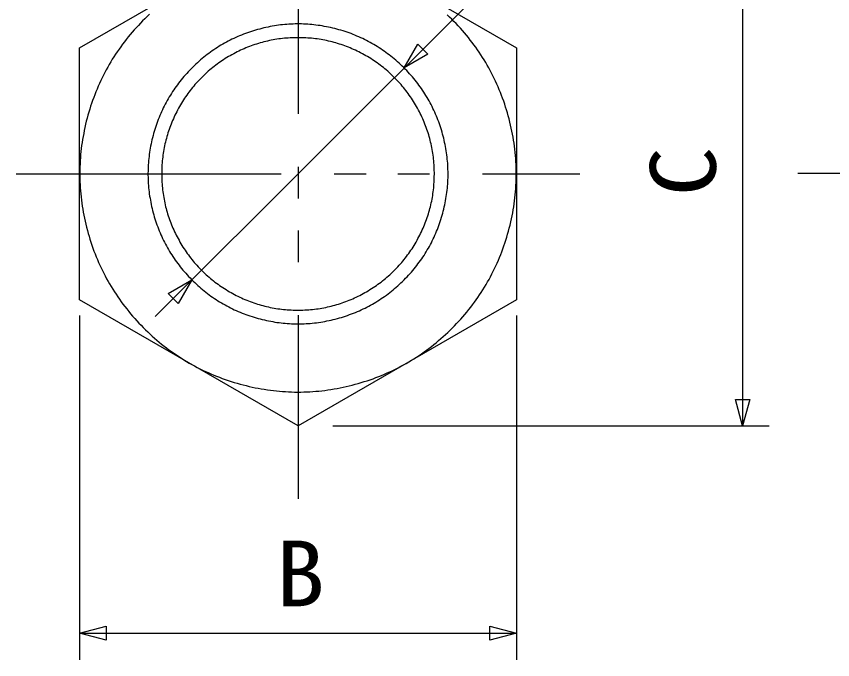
# Model space of a CAD drawing. Units: millimetres on the paper. Extents: x -200 to 200, y -121 to 121.
# Drawn here: x 51.31 to 66.71, y 45.85 to 58 of the extents above; entities that cross this region are included whole.
import ezdxf
from ezdxf.enums import TextEntityAlignment as Align

# ---------------------------------------------------------------- set-up
doc = ezdxf.new("R2010")
doc.units = ezdxf.units.MM
doc.linetypes.add('DOUBLE_CHAIN1', pattern=[8.8, 5, -1, 0.6, -0.6, 0.6, -1])
doc.layers.add('0-1__0-1_一般', color=7, linetype='Continuous')
doc.styles.add('ＭＳ 明朝', font='')
doc.styles.get('ＭＳ 明朝').set_extended_font_data('MS Mincho')

msp = doc.modelspace()

# ---------------------------------------------------------------- linework, layer by layer
at = {"layer": '0-1__0-1_一般', "linetype": 'DOUBLE_CHAIN1'}
for p, q in [((56.623, 61.162), (56.623, 48.894)), ((51.307, 55.028), (61.939, 55.028)), ((66.058, 55.044), (73.828, 55.044))]:
    msp.add_line(p, q, dxfattribs=at)
at = {"layer": '0-1__0-1_一般'}
for p, q in [((53.928, 52.333), (62.406, 60.811)), ((65.013, 59.787), (65.013, 50.268)), ((52.501, 52.355), (52.501, 45.855)), ((60.745, 52.355), (60.745, 45.855)), ((57.282, 50.268), (65.513, 50.268)), ((52.501, 46.355), (60.745, 46.355))]:
    msp.add_line(p, q, dxfattribs=at)
for points in [[(52.501, 57.408), (56.623, 59.787), (60.745, 57.408), (60.745, 52.648), (56.623, 50.268), (52.501, 52.648)], [(58.624, 57.029), (58.883, 57.478), (59.073, 57.288)], [(54.622, 53.027), (54.363, 52.578), (54.173, 52.767)], [(65.013, 50.268), (64.879, 50.769), (65.147, 50.769)], [(52.501, 46.355), (53.002, 46.49), (53.002, 46.221)], [(60.745, 46.355), (60.244, 46.221), (60.244, 46.49)]]:
    msp.add_lwpolyline(points, close=True, dxfattribs=at)
for points in [[(53.818, 58.041), (53.776, 58), (53.733, 57.959), (53.691, 57.917), (53.65, 57.875), (53.61, 57.832), (53.57, 57.789), (53.531, 57.746), (53.493, 57.702), (53.455, 57.658), (53.418, 57.613), (53.382, 57.568), (53.347, 57.522), (53.312, 57.476)], [(60.541, 56.291), (60.523, 56.346), (60.504, 56.402), (60.484, 56.456), (60.464, 56.511), (60.443, 56.565), (60.421, 56.618), (60.399, 56.671), (60.376, 56.724), (60.352, 56.776), (60.327, 56.828), (60.302, 56.879), (60.276, 56.93), (60.249, 56.981), (60.222, 57.031), (60.194, 57.081), (60.165, 57.13), (60.135, 57.179), (60.105, 57.228), (60.074, 57.276), (60.042, 57.324), (60.01, 57.371), (59.976, 57.418), (59.943, 57.465), (59.908, 57.511), (59.873, 57.556), (59.837, 57.602), (59.8, 57.646), (59.763, 57.691), (59.725, 57.735), (59.686, 57.779), (59.646, 57.822), (59.606, 57.865), (59.565, 57.907), (59.523, 57.949), (59.481, 57.99), (59.438, 58.031)], [(57.08, 57.821), (57.041, 57.828), (57.001, 57.833), (56.962, 57.838), (56.923, 57.843), (56.883, 57.847), (56.844, 57.85), (56.805, 57.853), (56.766, 57.856), (56.726, 57.857), (56.687, 57.859), (56.648, 57.859), (56.608, 57.859), (56.569, 57.859), (56.53, 57.858), (56.49, 57.856), (56.451, 57.854), (56.412, 57.851), (56.372, 57.848), (56.333, 57.844), (56.294, 57.84), (56.254, 57.835), (56.215, 57.829), (56.176, 57.823), (56.136, 57.816), (56.097, 57.809), (56.058, 57.801), (56.018, 57.793), (55.979, 57.784), (55.94, 57.774), (55.9, 57.764), (55.861, 57.753), (55.822, 57.742), (55.783, 57.73), (55.745, 57.718), (55.707, 57.706), (55.669, 57.693), (55.631, 57.679), (55.594, 57.665), (55.557, 57.65)], [(58.469, 57.173), (58.439, 57.199), (58.408, 57.225), (58.377, 57.25), (58.346, 57.274), (58.314, 57.298), (58.282, 57.322), (58.25, 57.345), (58.218, 57.367), (58.185, 57.389), (58.152, 57.411), (58.119, 57.432), (58.085, 57.453), (58.052, 57.473), (58.017, 57.492), (57.983, 57.511), (57.948, 57.53), (57.913, 57.548), (57.878, 57.566), (57.843, 57.583), (57.807, 57.6), (57.771, 57.616), (57.735, 57.631), (57.698, 57.647), (57.661, 57.661), (57.624, 57.676), (57.586, 57.689), (57.549, 57.703), (57.51, 57.715), (57.472, 57.728), (57.433, 57.739), (57.395, 57.751), (57.355, 57.761), (57.316, 57.772), (57.277, 57.781), (57.237, 57.79), (57.198, 57.799), (57.159, 57.807), (57.119, 57.814), (57.08, 57.821)], [(55.557, 57.65), (55.521, 57.635), (55.484, 57.62), (55.448, 57.604), (55.412, 57.587), (55.377, 57.57), (55.341, 57.553), (55.306, 57.535), (55.271, 57.516), (55.237, 57.497), (55.203, 57.478), (55.169, 57.458), (55.135, 57.437), (55.102, 57.416), (55.069, 57.395), (55.036, 57.373), (55.004, 57.35), (54.972, 57.328), (54.94, 57.304), (54.908, 57.28), (54.877, 57.256), (54.846, 57.231), (54.815, 57.206), (54.784, 57.18), (54.754, 57.153), (54.724, 57.127), (54.695, 57.099), (54.665, 57.071), (54.636, 57.043), (54.608, 57.014), (54.579, 56.985), (54.551, 56.956), (54.524, 56.926), (54.497, 56.896), (54.471, 56.866), (54.445, 56.836), (54.42, 56.805), (54.395, 56.774), (54.37, 56.743), (54.347, 56.711)], [(53.312, 57.476), (53.278, 57.43), (53.245, 57.383), (53.212, 57.336), (53.18, 57.288), (53.149, 57.24), (53.118, 57.192), (53.089, 57.143), (53.06, 57.093), (53.031, 57.044), (53.004, 56.994), (52.977, 56.943), (52.95, 56.892), (52.925, 56.841), (52.9, 56.789), (52.876, 56.737), (52.853, 56.684), (52.83, 56.631), (52.808, 56.578), (52.787, 56.524), (52.767, 56.47), (52.747, 56.415), (52.728, 56.36), (52.709, 56.305), (52.692, 56.249), (52.675, 56.193), (52.659, 56.136), (52.643, 56.079), (52.628, 56.022), (52.614, 55.964), (52.601, 55.907), (52.589, 55.85), (52.578, 55.793), (52.567, 55.736), (52.557, 55.678), (52.548, 55.621), (52.54, 55.564), (52.533, 55.507), (52.527, 55.45), (52.521, 55.392)], [(56.367, 57.588), (56.331, 57.585), (56.295, 57.58), (56.259, 57.576), (56.224, 57.57), (56.188, 57.565), (56.153, 57.558), (56.118, 57.552), (56.083, 57.545), (56.048, 57.537), (56.013, 57.529), (55.978, 57.52), (55.944, 57.511), (55.909, 57.501), (55.875, 57.491), (55.841, 57.48), (55.807, 57.469), (55.773, 57.457), (55.739, 57.445), (55.706, 57.433), (55.672, 57.419), (55.639, 57.406), (55.606, 57.392), (55.572, 57.377), (55.54, 57.362), (55.507, 57.346), (55.474, 57.33), (55.441, 57.313), (55.409, 57.296), (55.377, 57.279), (55.345, 57.26), (55.313, 57.242), (55.281, 57.223), (55.25, 57.204), (55.219, 57.184), (55.188, 57.164), (55.158, 57.143), (55.129, 57.123), (55.099, 57.101), (55.07, 57.08)], [(57.739, 57.346), (57.706, 57.362), (57.673, 57.377), (57.64, 57.392), (57.607, 57.406), (57.574, 57.419), (57.54, 57.433), (57.507, 57.445), (57.473, 57.457), (57.439, 57.469), (57.405, 57.48), (57.371, 57.491), (57.337, 57.501), (57.302, 57.511), (57.268, 57.52), (57.233, 57.529), (57.198, 57.537), (57.163, 57.545), (57.128, 57.552), (57.093, 57.558), (57.058, 57.565), (57.022, 57.57), (56.986, 57.576), (56.951, 57.58), (56.915, 57.585), (56.879, 57.588), (56.843, 57.592), (56.806, 57.594), (56.77, 57.597), (56.733, 57.598), (56.697, 57.599), (56.66, 57.6), (56.623, 57.6), (56.586, 57.6), (56.549, 57.599), (56.513, 57.598), (56.476, 57.597), (56.44, 57.594), (56.403, 57.592), (56.367, 57.588)], [(58.784, 56.424), (58.764, 56.455), (58.744, 56.485), (58.723, 56.515), (58.702, 56.544), (58.681, 56.573), (58.659, 56.602), (58.637, 56.631), (58.614, 56.659), (58.591, 56.686), (58.568, 56.714), (58.544, 56.741), (58.52, 56.767), (58.496, 56.794), (58.471, 56.819), (58.446, 56.845), (58.421, 56.87), (58.395, 56.895), (58.369, 56.919), (58.343, 56.943), (58.316, 56.967), (58.288, 56.99), (58.261, 57.013), (58.233, 57.036), (58.205, 57.058), (58.176, 57.08), (58.147, 57.101), (58.117, 57.123), (58.088, 57.143), (58.057, 57.164), (58.027, 57.184), (57.996, 57.204), (57.965, 57.223), (57.933, 57.242), (57.901, 57.26), (57.869, 57.279), (57.837, 57.296), (57.804, 57.313), (57.772, 57.33), (57.739, 57.346)], [(59.317, 55.896), (59.304, 55.934), (59.291, 55.972), (59.278, 56.01), (59.264, 56.047), (59.249, 56.084), (59.234, 56.121), (59.219, 56.158), (59.203, 56.194), (59.187, 56.23), (59.17, 56.265), (59.152, 56.301), (59.134, 56.336), (59.116, 56.371), (59.097, 56.405), (59.078, 56.439), (59.058, 56.473), (59.038, 56.507), (59.017, 56.54), (58.995, 56.573), (58.974, 56.606), (58.951, 56.639), (58.929, 56.671), (58.905, 56.703), (58.881, 56.735), (58.857, 56.766), (58.832, 56.797), (58.807, 56.828), (58.781, 56.859), (58.755, 56.889), (58.729, 56.919), (58.701, 56.949), (58.674, 56.978), (58.646, 57.007), (58.617, 57.036), (58.588, 57.064), (58.559, 57.092), (58.529, 57.12), (58.499, 57.147), (58.469, 57.173)], [(55.07, 57.08), (55.041, 57.058), (55.013, 57.036), (54.985, 57.013), (54.957, 56.99), (54.93, 56.967), (54.903, 56.943), (54.877, 56.919), (54.851, 56.895), (54.825, 56.87), (54.8, 56.845), (54.774, 56.819), (54.75, 56.794), (54.725, 56.767), (54.702, 56.741), (54.678, 56.714), (54.655, 56.686), (54.632, 56.659), (54.609, 56.631), (54.587, 56.602), (54.565, 56.573), (54.544, 56.544), (54.523, 56.515), (54.502, 56.485), (54.482, 56.455), (54.462, 56.424), (54.442, 56.393), (54.423, 56.362), (54.404, 56.33), (54.386, 56.298), (54.368, 56.266), (54.35, 56.234), (54.333, 56.201), (54.317, 56.169), (54.301, 56.136), (54.285, 56.103), (54.27, 56.07), (54.256, 56.037), (54.242, 56.004), (54.228, 55.97)], [(54.347, 56.711), (54.323, 56.679), (54.3, 56.647), (54.278, 56.614), (54.256, 56.582), (54.234, 56.549), (54.214, 56.515), (54.193, 56.482), (54.173, 56.448), (54.154, 56.414), (54.135, 56.379), (54.116, 56.345), (54.098, 56.31), (54.081, 56.274), (54.064, 56.239), (54.047, 56.203), (54.031, 56.167), (54.015, 56.13), (54, 56.093), (53.986, 56.057), (53.972, 56.019), (53.958, 55.982), (53.945, 55.944), (53.932, 55.906), (53.92, 55.867), (53.909, 55.829), (53.897, 55.79), (53.887, 55.75), (53.877, 55.711), (53.867, 55.672), (53.858, 55.632), (53.85, 55.593), (53.842, 55.554), (53.835, 55.514), (53.828, 55.475), (53.822, 55.436), (53.816, 55.396), (53.811, 55.357), (53.807, 55.318), (53.803, 55.278)], [(59.195, 55.092), (59.194, 55.129), (59.192, 55.166), (59.19, 55.202), (59.187, 55.238), (59.184, 55.275), (59.181, 55.311), (59.177, 55.347), (59.172, 55.382), (59.167, 55.418), (59.161, 55.453), (59.155, 55.489), (59.149, 55.524), (59.142, 55.559), (59.134, 55.594), (59.126, 55.629), (59.117, 55.664), (59.108, 55.698), (59.099, 55.733), (59.089, 55.767), (59.078, 55.801), (59.067, 55.835), (59.056, 55.869), (59.044, 55.903), (59.031, 55.937), (59.018, 55.97), (59.004, 56.004), (58.99, 56.037), (58.976, 56.07), (58.961, 56.103), (58.945, 56.136), (58.929, 56.169), (58.913, 56.201), (58.896, 56.234), (58.878, 56.266), (58.86, 56.298), (58.842, 56.33), (58.823, 56.362), (58.804, 56.393), (58.784, 56.424)], [(60.625, 54.062), (60.638, 54.12), (60.651, 54.177), (60.663, 54.234), (60.674, 54.291), (60.684, 54.348), (60.693, 54.406), (60.702, 54.463), (60.709, 54.52), (60.716, 54.577), (60.722, 54.635), (60.728, 54.692), (60.732, 54.749), (60.736, 54.806), (60.738, 54.863), (60.74, 54.921), (60.741, 54.978), (60.742, 55.035), (60.741, 55.092), (60.74, 55.149), (60.738, 55.207), (60.735, 55.264), (60.731, 55.321), (60.726, 55.378), (60.721, 55.435), (60.715, 55.493), (60.708, 55.55), (60.7, 55.607), (60.691, 55.664), (60.681, 55.721), (60.671, 55.779), (60.66, 55.836), (60.648, 55.893), (60.635, 55.95), (60.621, 56.007), (60.607, 56.065), (60.591, 56.122), (60.575, 56.178), (60.558, 56.235), (60.541, 56.291)], [(54.228, 55.97), (54.215, 55.937), (54.202, 55.903), (54.19, 55.869), (54.179, 55.835), (54.168, 55.801), (54.157, 55.767), (54.147, 55.733), (54.138, 55.698), (54.129, 55.664), (54.12, 55.629), (54.112, 55.594), (54.104, 55.559), (54.097, 55.524), (54.091, 55.489), (54.085, 55.453), (54.079, 55.418), (54.074, 55.382), (54.069, 55.347), (54.065, 55.311), (54.062, 55.275), (54.058, 55.238), (54.056, 55.202), (54.054, 55.166), (54.052, 55.129), (54.051, 55.092), (54.05, 55.055), (54.05, 55.019), (54.051, 54.982), (54.052, 54.945), (54.053, 54.908), (54.055, 54.872), (54.057, 54.835), (54.06, 54.799), (54.063, 54.763), (54.067, 54.727), (54.072, 54.691), (54.076, 54.655), (54.082, 54.62), (54.088, 54.584)], [(59.374, 54.364), (59.383, 54.403), (59.392, 54.443), (59.4, 54.482), (59.408, 54.521), (59.415, 54.561), (59.421, 54.6), (59.427, 54.639), (59.432, 54.679), (59.437, 54.718), (59.441, 54.757), (59.445, 54.797), (59.448, 54.836), (59.45, 54.875), (59.452, 54.915), (59.454, 54.954), (59.454, 54.993), (59.455, 55.033), (59.454, 55.072), (59.453, 55.111), (59.452, 55.151), (59.45, 55.19), (59.447, 55.229), (59.444, 55.269), (59.44, 55.308), (59.436, 55.347), (59.431, 55.387), (59.426, 55.426), (59.42, 55.465), (59.413, 55.505), (59.406, 55.544), (59.398, 55.583), (59.39, 55.623), (59.381, 55.662), (59.372, 55.701), (59.362, 55.741), (59.351, 55.78), (59.34, 55.819), (59.329, 55.858), (59.317, 55.896)], [(52.521, 55.392), (52.516, 55.335), (52.512, 55.278), (52.509, 55.221), (52.506, 55.164), (52.505, 55.106), (52.504, 55.049), (52.504, 54.992), (52.505, 54.935), (52.507, 54.878), (52.51, 54.82), (52.513, 54.763), (52.517, 54.706), (52.522, 54.649), (52.528, 54.592), (52.535, 54.534), (52.542, 54.477), (52.551, 54.42), (52.56, 54.363), (52.57, 54.306), (52.581, 54.248), (52.592, 54.191), (52.605, 54.134), (52.618, 54.077), (52.632, 54.02), (52.647, 53.962), (52.663, 53.905), (52.679, 53.849), (52.696, 53.793), (52.714, 53.737), (52.732, 53.682), (52.752, 53.627), (52.772, 53.572), (52.792, 53.518), (52.814, 53.464), (52.836, 53.411), (52.859, 53.358), (52.882, 53.306), (52.906, 53.254), (52.931, 53.202)], [(53.803, 55.278), (53.799, 55.239), (53.797, 55.2), (53.795, 55.16), (53.793, 55.121), (53.792, 55.082), (53.791, 55.043), (53.791, 55.003), (53.792, 54.964), (53.793, 54.925), (53.795, 54.885), (53.797, 54.846), (53.8, 54.807), (53.804, 54.767), (53.808, 54.728), (53.812, 54.689), (53.817, 54.649), (53.823, 54.61), (53.83, 54.571), (53.836, 54.531), (53.844, 54.492), (53.852, 54.453), (53.86, 54.413), (53.869, 54.374), (53.879, 54.335), (53.889, 54.295), (53.9, 54.256), (53.911, 54.217), (53.923, 54.179), (53.935, 54.14), (53.948, 54.102), (53.961, 54.064), (53.975, 54.027), (53.989, 53.99), (54.004, 53.953), (54.019, 53.916), (54.035, 53.88), (54.051, 53.844), (54.068, 53.808), (54.085, 53.772)], [(58.851, 53.741), (58.869, 53.774), (58.887, 53.806), (58.904, 53.838), (58.921, 53.871), (58.937, 53.903), (58.953, 53.936), (58.968, 53.969), (58.983, 54.002), (58.997, 54.035), (59.011, 54.069), (59.025, 54.102), (59.037, 54.136), (59.05, 54.169), (59.061, 54.203), (59.073, 54.237), (59.083, 54.271), (59.094, 54.306), (59.104, 54.34), (59.113, 54.374), (59.122, 54.409), (59.13, 54.444), (59.138, 54.479), (59.145, 54.514), (59.152, 54.549), (59.158, 54.584), (59.164, 54.62), (59.17, 54.655), (59.174, 54.691), (59.179, 54.727), (59.183, 54.763), (59.186, 54.799), (59.189, 54.835), (59.191, 54.872), (59.193, 54.908), (59.194, 54.945), (59.195, 54.982), (59.196, 55.019), (59.196, 55.055), (59.195, 55.092)], [(54.088, 54.584), (54.094, 54.549), (54.101, 54.514), (54.108, 54.479), (54.116, 54.444), (54.124, 54.409), (54.133, 54.374), (54.142, 54.34), (54.152, 54.306), (54.162, 54.271), (54.173, 54.237), (54.185, 54.203), (54.196, 54.169), (54.209, 54.136), (54.221, 54.102), (54.235, 54.069), (54.248, 54.035), (54.263, 54.002), (54.278, 53.969), (54.293, 53.936), (54.309, 53.903), (54.325, 53.871), (54.342, 53.838), (54.359, 53.806), (54.377, 53.774), (54.395, 53.741), (54.414, 53.71), (54.433, 53.678), (54.452, 53.647), (54.472, 53.616), (54.492, 53.586), (54.513, 53.556), (54.533, 53.526), (54.555, 53.497), (54.576, 53.468), (54.598, 53.439), (54.62, 53.411), (54.643, 53.383), (54.666, 53.355), (54.69, 53.328)], [(58.624, 53.027), (58.653, 53.056), (58.681, 53.085), (58.708, 53.114), (58.735, 53.144), (58.762, 53.174), (58.788, 53.204), (58.814, 53.235), (58.839, 53.266), (58.863, 53.297), (58.887, 53.329), (58.911, 53.36), (58.934, 53.393), (58.957, 53.425), (58.979, 53.457), (59.001, 53.49), (59.022, 53.523), (59.043, 53.557), (59.063, 53.591), (59.083, 53.625), (59.102, 53.659), (59.121, 53.694), (59.139, 53.728), (59.157, 53.764), (59.174, 53.799), (59.191, 53.835), (59.207, 53.871), (59.223, 53.907), (59.238, 53.944), (59.253, 53.98), (59.267, 54.018), (59.281, 54.055), (59.294, 54.093), (59.307, 54.131), (59.32, 54.169), (59.332, 54.208), (59.343, 54.246), (59.354, 54.285), (59.364, 54.325), (59.374, 54.364)], [(59.534, 52.117), (59.575, 52.159), (59.616, 52.202), (59.656, 52.245), (59.695, 52.288), (59.734, 52.332), (59.772, 52.376), (59.809, 52.42), (59.846, 52.465), (59.882, 52.511), (59.917, 52.556), (59.951, 52.603), (59.985, 52.649), (60.018, 52.696), (60.05, 52.744), (60.082, 52.791), (60.112, 52.84), (60.143, 52.888), (60.172, 52.937), (60.201, 52.987), (60.229, 53.037), (60.256, 53.087), (60.282, 53.138), (60.308, 53.189), (60.333, 53.241), (60.358, 53.293), (60.382, 53.345), (60.404, 53.398), (60.427, 53.451), (60.448, 53.504), (60.469, 53.558), (60.489, 53.613), (60.509, 53.668), (60.527, 53.723), (60.545, 53.779), (60.563, 53.835), (60.579, 53.891), (60.595, 53.948), (60.61, 54.005), (60.625, 54.062)], [(54.085, 53.772), (54.103, 53.737), (54.121, 53.702), (54.139, 53.668), (54.158, 53.633), (54.178, 53.599), (54.198, 53.565), (54.219, 53.532), (54.24, 53.499), (54.261, 53.466), (54.283, 53.433), (54.306, 53.401), (54.329, 53.368), (54.353, 53.337), (54.377, 53.305), (54.401, 53.274), (54.426, 53.243), (54.452, 53.212), (54.477, 53.182), (54.504, 53.152), (54.531, 53.122), (54.558, 53.092), (54.586, 53.063), (54.615, 53.034), (54.644, 53.005), (54.673, 52.977), (54.702, 52.949), (54.732, 52.922), (54.762, 52.895), (54.792, 52.869), (54.823, 52.844), (54.853, 52.818), (54.885, 52.794), (54.916, 52.769), (54.948, 52.745), (54.98, 52.722), (55.012, 52.699), (55.044, 52.677), (55.077, 52.655), (55.11, 52.634)], [(58.459, 53.223), (58.484, 53.249), (58.508, 53.275), (58.532, 53.302), (58.556, 53.328), (58.58, 53.355), (58.603, 53.383), (58.625, 53.411), (58.648, 53.439), (58.67, 53.468), (58.691, 53.497), (58.713, 53.526), (58.733, 53.556), (58.754, 53.586), (58.774, 53.616), (58.794, 53.647), (58.813, 53.678), (58.832, 53.71), (58.851, 53.741)], [(54.69, 53.328), (54.713, 53.302), (54.738, 53.275), (54.762, 53.249), (54.787, 53.223), (54.812, 53.198), (54.838, 53.173), (54.864, 53.148), (54.89, 53.124), (54.917, 53.1), (54.944, 53.077), (54.971, 53.054), (54.999, 53.031), (55.027, 53.009), (55.056, 52.986), (55.085, 52.965), (55.114, 52.943), (55.143, 52.923), (55.173, 52.902), (55.204, 52.882), (55.234, 52.862), (55.265, 52.842), (55.297, 52.823), (55.329, 52.804), (55.361, 52.786), (55.393, 52.768), (55.425, 52.751), (55.458, 52.734), (55.49, 52.717), (55.523, 52.702), (55.556, 52.686), (55.589, 52.671), (55.622, 52.657), (55.655, 52.643), (55.689, 52.629), (55.722, 52.617), (55.756, 52.604), (55.79, 52.592), (55.824, 52.581), (55.858, 52.57)], [(52.931, 53.202), (52.957, 53.151), (52.983, 53.1), (53.01, 53.049), (53.038, 52.999), (53.067, 52.95), (53.096, 52.901), (53.126, 52.852), (53.157, 52.804), (53.188, 52.756), (53.22, 52.708), (53.253, 52.661), (53.286, 52.614), (53.32, 52.568), (53.355, 52.522), (53.391, 52.477), (53.427, 52.431), (53.464, 52.387), (53.502, 52.343), (53.541, 52.299), (53.58, 52.255), (53.62, 52.212), (53.66, 52.17), (53.702, 52.128), (53.744, 52.086), (53.786, 52.045), (53.829, 52.005), (53.872, 51.965), (53.916, 51.926), (53.96, 51.888), (54.004, 51.851), (54.049, 51.814), (54.094, 51.778), (54.14, 51.743), (54.186, 51.708), (54.233, 51.674), (54.28, 51.641), (54.327, 51.609), (54.375, 51.577), (54.423, 51.546)], [(57.25, 52.531), (57.285, 52.54), (57.319, 52.55), (57.354, 52.559), (57.388, 52.57), (57.422, 52.581), (57.456, 52.592), (57.49, 52.604), (57.523, 52.617), (57.557, 52.629), (57.59, 52.643), (57.624, 52.657), (57.657, 52.671), (57.69, 52.686), (57.723, 52.702), (57.756, 52.717), (57.788, 52.734), (57.821, 52.751), (57.853, 52.768), (57.885, 52.786), (57.917, 52.804), (57.949, 52.823), (57.981, 52.842), (58.012, 52.862), (58.042, 52.882), (58.073, 52.902), (58.103, 52.923), (58.132, 52.943), (58.161, 52.965), (58.19, 52.986), (58.219, 53.009), (58.247, 53.031), (58.275, 53.054), (58.302, 53.077), (58.329, 53.1), (58.356, 53.124), (58.382, 53.148), (58.408, 53.173), (58.434, 53.198), (58.459, 53.223)], [(58.06, 52.588), (58.094, 52.608), (58.127, 52.629), (58.16, 52.65), (58.193, 52.672), (58.226, 52.694), (58.258, 52.716), (58.29, 52.74), (58.322, 52.763), (58.354, 52.787), (58.385, 52.812), (58.416, 52.837), (58.446, 52.863), (58.477, 52.889), (58.507, 52.915), (58.536, 52.943), (58.566, 52.97), (58.595, 52.998), (58.624, 53.027)], [(55.11, 52.634), (55.144, 52.613), (55.177, 52.593), (55.211, 52.573), (55.246, 52.554), (55.28, 52.535), (55.315, 52.516), (55.35, 52.499), (55.385, 52.481), (55.421, 52.464), (55.457, 52.448), (55.493, 52.432), (55.53, 52.416), (55.566, 52.401), (55.604, 52.387), (55.641, 52.373), (55.678, 52.36), (55.716, 52.347), (55.755, 52.334), (55.793, 52.322), (55.832, 52.311), (55.871, 52.3), (55.91, 52.289), (55.949, 52.279), (55.989, 52.27), (56.028, 52.261), (56.067, 52.253), (56.107, 52.245), (56.146, 52.238), (56.185, 52.231), (56.225, 52.225), (56.264, 52.22), (56.303, 52.215), (56.343, 52.21), (56.382, 52.207), (56.421, 52.204), (56.461, 52.201), (56.5, 52.199), (56.539, 52.197), (56.579, 52.196)], [(55.858, 52.57), (55.892, 52.559), (55.927, 52.55), (55.961, 52.54), (55.996, 52.531), (56.03, 52.523), (56.065, 52.515), (56.1, 52.507), (56.135, 52.5), (56.171, 52.494), (56.206, 52.488), (56.242, 52.482), (56.277, 52.477), (56.313, 52.473), (56.349, 52.469), (56.385, 52.466), (56.421, 52.463), (56.458, 52.46), (56.494, 52.458), (56.531, 52.457), (56.568, 52.456), (56.604, 52.455), (56.641, 52.455), (56.678, 52.456), (56.715, 52.457), (56.752, 52.458), (56.788, 52.46), (56.825, 52.463), (56.861, 52.466), (56.897, 52.469), (56.933, 52.473), (56.969, 52.477), (57.004, 52.482), (57.04, 52.488), (57.075, 52.494), (57.11, 52.5), (57.146, 52.507), (57.181, 52.515), (57.216, 52.523), (57.25, 52.531)], [(56.579, 52.196), (56.618, 52.196), (56.657, 52.196), (56.697, 52.197), (56.736, 52.198), (56.775, 52.2), (56.815, 52.203), (56.854, 52.206), (56.893, 52.209), (56.933, 52.214), (56.972, 52.218), (57.011, 52.224), (57.051, 52.23), (57.09, 52.236), (57.129, 52.243), (57.169, 52.251), (57.208, 52.259), (57.247, 52.267), (57.287, 52.277), (57.326, 52.286), (57.365, 52.297), (57.404, 52.308), (57.443, 52.319), (57.482, 52.331), (57.52, 52.343), (57.558, 52.356), (57.596, 52.37), (57.633, 52.383), (57.67, 52.398), (57.707, 52.413), (57.744, 52.428), (57.78, 52.444), (57.816, 52.46), (57.852, 52.477), (57.887, 52.494), (57.922, 52.512), (57.957, 52.53), (57.992, 52.549), (58.026, 52.568), (58.06, 52.588)], [(58.713, 51.479), (58.762, 51.508), (58.811, 51.538), (58.859, 51.569), (58.907, 51.601), (58.955, 51.633), (59.002, 51.666), (59.048, 51.7), (59.094, 51.734), (59.14, 51.769), (59.185, 51.805), (59.23, 51.841), (59.275, 51.879), (59.319, 51.917), (59.363, 51.955), (59.406, 51.995), (59.449, 52.035), (59.492, 52.076), (59.534, 52.117)], [(54.423, 51.546), (54.471, 51.516), (54.52, 51.486), (54.57, 51.457), (54.62, 51.429), (54.67, 51.402), (54.72, 51.375), (54.771, 51.349), (54.823, 51.324), (54.875, 51.299), (54.927, 51.275), (54.98, 51.252), (55.033, 51.229), (55.086, 51.208), (55.14, 51.187), (55.194, 51.166), (55.249, 51.147), (55.304, 51.128), (55.36, 51.11), (55.416, 51.092), (55.472, 51.075), (55.529, 51.059), (55.586, 51.044), (55.643, 51.03), (55.701, 51.016), (55.758, 51.003), (55.815, 50.991), (55.872, 50.98), (55.929, 50.969), (55.987, 50.96), (56.044, 50.951), (56.101, 50.943), (56.158, 50.936), (56.215, 50.93), (56.273, 50.924), (56.33, 50.92), (56.387, 50.916), (56.444, 50.913), (56.501, 50.911), (56.559, 50.909)], [(56.559, 50.909), (56.616, 50.909), (56.673, 50.909), (56.73, 50.91), (56.787, 50.912), (56.845, 50.915), (56.902, 50.919), (56.959, 50.923), (57.016, 50.928), (57.073, 50.934), (57.131, 50.941), (57.188, 50.949), (57.245, 50.958), (57.302, 50.967), (57.359, 50.977), (57.417, 50.988), (57.474, 51), (57.531, 51.013), (57.588, 51.026), (57.645, 51.04), (57.703, 51.056), (57.76, 51.071), (57.816, 51.088), (57.872, 51.105), (57.928, 51.123), (57.983, 51.142), (58.038, 51.161), (58.092, 51.182), (58.146, 51.202), (58.2, 51.224), (58.253, 51.246), (58.306, 51.269), (58.358, 51.293), (58.41, 51.317), (58.462, 51.342), (58.513, 51.368), (58.564, 51.395), (58.614, 51.422), (58.664, 51.45), (58.713, 51.479)]]:
    msp.add_lwpolyline(points, dxfattribs=at)

# ---------------------------------------------------------------- texts
at = {"layer": '0-1__0-1_一般', "style": 'ＭＳ 明朝', "width": 1.1}
msp.add_text('C', height=1.241, rotation=90, dxfattribs=at).set_placement((64.879, 54.604), align=Align.BOTTOM_LEFT)
msp.add_text('B', height=1.241, dxfattribs=at).set_placement((56.2, 46.49), align=Align.BOTTOM_LEFT)

doc.saveas('drawing.dxf')
